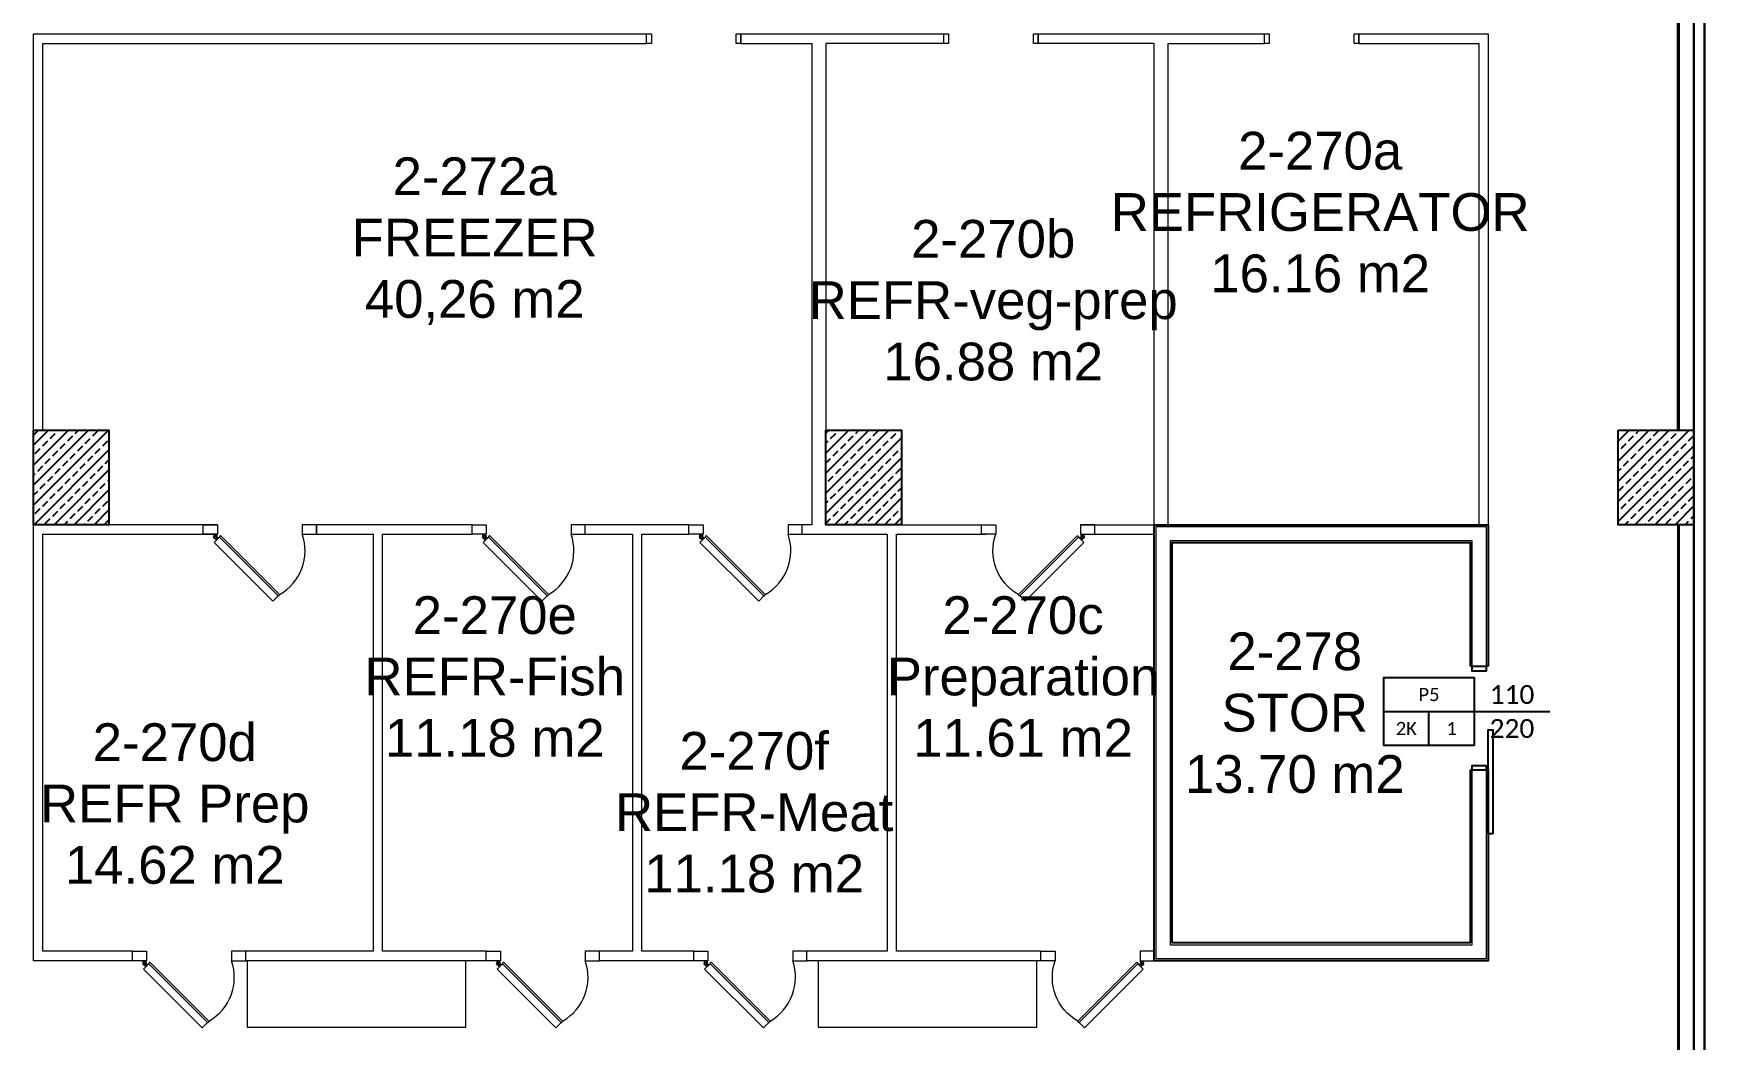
# Model space of a CAD drawing. Header units: metres. Extents: x -9891 to 773, y -8413 to 232.
# Drawn here: x -2598 to -827, y -3044 to -1978 of the extents above; entities that cross this region are included whole.
import ezdxf
from ezdxf.enums import TextEntityAlignment as Align

# ---------------------------------------------------------------- set-up
doc = ezdxf.new("R2010")
doc.units = ezdxf.units.M
doc.header["$LTSCALE"] = 0.01
doc.header["$MEASUREMENT"] = 0
doc.layers.get('0').update_dxf_attribs({"color": 30, "lineweight": 0})
for name, color, linetype in [('AG-DOOR', 2, 'Continuous'), ('AG-DOOR-POLYETHYLENE', 213, 'Continuous'), ('AG-PLASTER', 73, 'Continuous'), ('V-0_Hatch_Concrete', 252, 'Continuous'), ('V-2_Column', 160, 'Continuous')]:
    doc.layers.add(name, color=color, linetype=linetype)
for name, color, linetype, lineweight in [('AG-Wall', 4, 'Continuous', 20), ('AG-Wall-Cold Room Panel', 1, 'Continuous', 18), ('AI-040 @ 250', 2, 'Continuous', 20), ('Cephe Duvarı', 3, 'Continuous', 30), ('SP1-Equipment', 4, 'Continuous', 9)]:
    doc.layers.add(name, color=color, linetype=linetype, lineweight=lineweight)
doc.styles.add('ARIAL', font='arial.ttf', dxfattribs={"width": 0.9})
doc.styles.add('CALIBRI LIGHT', font='calibril.ttf')

# ---------------------------------------------------------------- blocks, each defined once
blk = doc.blocks.new('150714_ARSA$0$KOLON 80X120')
at = {"layer": 'V-0_Hatch_Concrete'}
h = blk.add_hatch(dxfattribs=at)
h.set_pattern_fill('ANSI33', color=256, scale=60)
h.set_pattern_definition([(45, (-19036.79, -4512.143), (-10.606602, 10.606602), []), (45, (-19026.183, -4512.143), (-10.606602, 10.606602), [7.5, -3.75])])
h.paths.add_polyline_path([(0, 100), (80, 100), (80, 0), (0, 0)])
at = {"layer": 'V-2_Column'}
blk.add_lwpolyline([(0, 100), (80, 100), (80, 0), (0, 0), (0, 100)], dxfattribs=at)
blk = doc.blocks.new('Work table 2500')
at = {"layer": 'SP1-Equipment', "color": 7, "linetype": 'Continuous', "lineweight": 20}
for p, q in [((0, 703), (0, 2)), ((2500, 703), (0, 703)), ((2500, 2), (2500, 703)), ((0, 2), (2500, 2))]:
    blk.add_line(p, q, dxfattribs=at)
blk = doc.blocks.new('A$C10196342')
at = {"layer": 'SP1-Equipment', "color": 7, "linetype": 'Continuous', "lineweight": 20, "xscale": 0.9272099585220522, "yscale": 1.002784469833299, "zscale": 999.9999999999994}
for p in [(-14534, -22125), (-8484, -22125)]:
    blk.add_blockref('Work table 2500', p, dxfattribs=at)
blk = doc.blocks.new('*U8')
at = {"style": 'ARIAL'}
for tag, p in [('NO', (1.676, 0.8)), ('MAHAL', (1.676, -1.8)), ('ALAN', (1.676, -4.4))]:
    blk.add_attdef(tag, text='', height=1.6, dxfattribs=at).set_placement(p, align=Align.MIDDLE_CENTER)
blk = doc.blocks.new('A$C022B2E79')
at = {"layer": 'AG-Wall-Cold Room Panel', "ltscale": 1000}
for points in [[(2.9, 69.6, 0.617768), (3.4, 69.9), (3.5, 71), (0.3, 71), (0.4, 69.9, 0.617768), (0.9, 69.6, -0.364026)], [(1.8, 69.8, -0.39805), (1.9, 69.8), (5.2, 66.8), (3, 64.6), (0, 67.8, -0.39805), (0, 68)], [(0.6, 66.6), (0.4, 69.9, 0.617768), (0.9, 69.6, -0.364026), (2.9, 69.6, 0.617768), (3.4, 69.9), (3.3, 66.6, -0.39805), (3.2, 66.5), (0.7, 66.5, -0.39805)], [(68.5, 5.7, 0.491935), (69.9, 7.1), (7.7, 69.3, 0.499706), (6.3, 67.9)]]:
    blk.add_lwpolyline(points, format="xyb", close=True, dxfattribs=at)
blk.add_lwpolyline([(62.9, 0), (68.5, 5.7), (6.3, 67.9), (0.6, 62.2), (62.9, 0)], dxfattribs=at)
blk.add_circle((1.9, 67.9), 1, dxfattribs=at)
blk.add_circle((1.9, 67.9), 1, dxfattribs=at)
blk.add_arc((43.5, 53.5), 53.4, 299.6259, 19.0898, dxfattribs=at)
blk = doc.blocks.new('*U188')
blk.add_lwpolyline([(1000, -450), (2200, -450), (2200, 450), (1000, 450)], close=True)
for points in [[(2200, 0), (0, 0)], [(1600, -450), (1600, 0)]]:
    blk.add_lwpolyline(points)
at = {"style": 'CALIBRI LIGHT'}
for tag, height, p in [('GENİŞLİK', 250, (500, 225)), ('KAPIKODU', 175, (1600, 225)), ('YÜKSEKLİK', 250, (500, -225)), ('KATTAKI.SAYISI', 175, (1300, -225)), ('BULUNDUGU.KAT', 175, (1900, -225))]:
    blk.add_attdef(tag, text='', height=height, dxfattribs=at).set_placement(p, align=Align.MIDDLE_CENTER)

msp = doc.modelspace()

# ---------------------------------------------------------------- linework, layer by layer
at = {"layer": 'AG-DOOR', "ltscale": 0.3}
for points in [[(-1058.4, -2648.1), (-1058.4, -2653.1), (-1073.4, -2653.1), (-1073.4, -2648.1)], [(-1051.4, -2825.6), (-1056.4, -2825.6), (-1056.4, -2715.6), (-1051.4, -2715.6)], [(-1058.4, -2753.1), (-1058.4, -2758.1), (-1073.4, -2758.1), (-1073.4, -2753.1)]]:
    msp.add_lwpolyline(points, close=True, dxfattribs=at)
at = {"layer": 'AG-PLASTER'}
for points in [[(-855.4, -2398.1), (-855.4, -1658.1)], [(-1056.4, -2758.1), (-1056.4, -2960.1), (-1410.4, -2960.1), (-1410.4, -2498.1), (-1056.4, -2498.1), (-1056.4, -2648.1)], [(-855.4, -2498.1), (-855.4, -3238.1)], [(-1073.4, -2648.1), (-1075.4, -2648.1)], [(-1056.4, -2648.1), (-1058.4, -2648.1)], [(-1073.4, -2758.1), (-1075.4, -2758.1)], [(-1056.4, -2758.1), (-1058.4, -2758.1)]]:
    msp.add_lwpolyline(points, dxfattribs=at)
at = {"layer": 'AG-Wall'}
for p, q in [((-1073.4, -2648.1), (-1058.4, -2648.1)), ((-1073.4, -2758.1), (-1058.4, -2758.1))]:
    msp.add_line(p, q, dxfattribs=at)
at = {"layer": 'AG-Wall', "ltscale": 2.5}
msp.add_line((-1073.4, -2758.1), (-1058.4, -2758.1), dxfattribs=at)
at = {"layer": 'AG-Wall'}
for points in [[(-853.4, -2398.1), (-853.4, -1658.1), (-838.4, -1658.1), (-838.4, -2398.1), (-853.4, -2398.1)], [(-1058.4, -2758.1), (-1058.4, -2958.1), (-1408.4, -2958.1), (-1408.4, -2500.1)], [(-1408.4, -2500.1), (-1058.4, -2500.1), (-1058.4, -2648.1)], [(-1073.4, -2648.1), (-1073.4, -2515.1), (-1393.4, -2515.1), (-1393.4, -2943.1), (-1073.4, -2943.1), (-1073.4, -2758.1)], [(-853.4, -3238.1), (-853.4, -2498.1), (-838.4, -2498.1), (-838.4, -3238.1), (-853.4, -3238.1)]]:
    msp.add_lwpolyline(points, dxfattribs=at)
at = {"layer": 'AG-Wall-Cold Room Panel', "ltscale": 1000}
for p, q in [((-2598.4, -2398.1), (-2598.4, -1978.1)), ((-2598.4, -1978.1), (-1948.4, -1978.1)), ((-1848.4, -1988.1), (-1848.4, -1978.1)), ((-1633.4, -1988.1), (-1633.4, -1978.1)), ((-1533.4, -1988.1), (-1533.4, -1978.1)), ((-1293.4, -1988.1), (-1293.4, -1978.1)), ((-1193.4, -1988.1), (-1193.4, -1978.1)), ((-2588.4, -1988.1), (-1948.4, -1988.1)), ((-2588.4, -2398.1), (-2588.4, -1988.1)), ((-1395.4, -2498.1), (-1395.4, -1988.1)), ((-1395.4, -1988.1), (-1293.4, -1988.1)), ((-1193.4, -1988.1), (-1066.4, -1988.1)), ((-1066.4, -1988.1), (-1066.4, -2498.1)), ((-2403.4, -2498.1), (-2518.4, -2498.1))]:
    msp.add_line(p, q, dxfattribs=at)
for points in [[(-1948.4, -1978.1), (-1943.4, -1978.1), (-1943.4, -1988.1), (-1948.4, -1988.1)], [(-1853.4, -1978.1), (-1848.4, -1978.1), (-1848.4, -1988.1), (-1853.4, -1988.1)], [(-1633.4, -1978.1), (-1628.4, -1978.1), (-1628.4, -1988.1), (-1633.4, -1988.1)], [(-1538.4, -1978.1), (-1533.4, -1978.1), (-1533.4, -1988.1), (-1538.4, -1988.1)], [(-1293.4, -1978.1), (-1288.4, -1978.1), (-1288.4, -1988.1), (-1293.4, -1988.1)], [(-1198.4, -1978.1), (-1193.4, -1978.1), (-1193.4, -1988.1), (-1198.4, -1988.1)], [(-1778.5, -2950.1), (-1793.5, -2950.1), (-1793.5, -2960.1), (-1778.5, -2960.1)]]:
    msp.add_lwpolyline(points, close=True, dxfattribs=at)
for points in [[(-1848.4, -1978.1), (-1633.4, -1978.1)], [(-1533.4, -1978.1), (-1293.4, -1978.1)], [(-1193.4, -1978.1), (-1056.4, -1978.1), (-1056.4, -2498.1)], [(-1848.4, -1988.1), (-1773.4, -1988.1), (-1773.4, -2498.1), (-1783.5, -2498.1)], [(-1633.4, -1988.1), (-1758.4, -1988.1), (-1758.4, -2398.1)], [(-1488.4, -2498.1), (-1410.4, -2498.1), (-1410.4, -1988.1), (-1533.4, -1988.1)], [(-2493.4, -2960.1), (-2598.4, -2960.1), (-2598.4, -2498.1)], [(-2493.4, -2950.1), (-2588.4, -2950.1), (-2588.4, -2508.1), (-2403.4, -2508.1)], [(-2298.4, -2498.1), (-2298.4, -2508.1), (-2238.4, -2508.1), (-2238.4, -2950.1), (-2373.4, -2950.1)], [(-2133.4, -2498.1), (-2298.4, -2498.1)], [(-2118.4, -2950.1), (-2228.4, -2950.1), (-2228.4, -2508.1), (-2133.4, -2508.1)], [(-1903.5, -2498.1), (-2013.4, -2498.1)], [(-2013.4, -2508.1), (-1963.4, -2508.1), (-1963.4, -2950.1), (-1998.4, -2950.1)], [(-1898.5, -2950.1), (-1953.5, -2950.1), (-1953.5, -2508.1), (-1903.5, -2508.1)], [(-1783.5, -2508.1), (-1693.4, -2508.1), (-1693.4, -2950.1), (-1778.5, -2950.1)], [(-1530.4, -2950.1), (-1683.4, -2950.1), (-1683.4, -2508.1), (-1588.4, -2508.1)], [(-1678.4, -2498.1), (-1588.4, -2498.1)], [(-2118.4, -2960.1), (-2373.4, -2960.1)], [(-1898.5, -2960.1), (-1998.4, -2960.1)], [(-1530.4, -2960.1), (-1778.5, -2960.1)]]:
    msp.add_lwpolyline(points, dxfattribs=at)
at = {"layer": 'Cephe Duvarı', "ltscale": 1000, "transparency": 33554687}
msp.add_line((-838.4, -718.1), (-838.4, -5173.6), dxfattribs=at)
msp.add_lwpolyline([(-918.4, -718.1), (-918.4, -706.6), (-826.9, -706.6), (-826.9, -5175.6), (-838.4, -5175.6), (-838.4, -5173.6)], dxfattribs=at)

# ---------------------------------------------------------------- block references
at = {"layer": 'V-2_Column'}
for p in [(-2598.4, -2498.1), (-1758.4, -2498.1), (-918.4, -2498.1)]:
    msp.add_blockref('150714_ARSA$0$KOLON 80X120', p, dxfattribs=at)

# ---------------------------------------------------------------- next in the draw order: block references
at = {"layer": 'SP1-Equipment', "xscale": 0.1, "yscale": 0.1, "zscale": 0.1}
msp.add_blockref('A$C10196342', (-918.3, -818.1), dxfattribs=at)

# ---------------------------------------------------------------- next in the draw order: linework, layer by layer
at = {"layer": 'AG-PLASTER'}
msp.add_lwpolyline([(-1075.4, -2758.1), (-1075.4, -2941.1), (-1391.4, -2941.1), (-1391.4, -2517.1), (-1075.4, -2517.1), (-1075.4, -2648.1)], dxfattribs=at)
at = {"layer": 'AG-Wall-Cold Room Panel', "ltscale": 1000}
msp.add_line((-1488.4, -2508.1), (-1410.4, -2508.1), dxfattribs=at)
msp.add_lwpolyline([(-1948.4, -1988.1), (-1948.4, -1978.1)], dxfattribs=at)
for points in [[(-2418.4, -2498.1), (-2403.4, -2498.1), (-2403.4, -2508.1), (-2418.4, -2508.1)], [(-2298.4, -2498.1), (-2313.4, -2498.1), (-2313.4, -2508.1), (-2298.4, -2508.1)], [(-2133.4, -2498.1), (-2118.4, -2498.1), (-2118.4, -2508.1), (-2133.4, -2508.1)], [(-2013.4, -2498.1), (-2028.4, -2498.1), (-2028.4, -2508.1), (-2013.4, -2508.1)], [(-1903.5, -2498.1), (-1888.5, -2498.1), (-1888.5, -2508.1), (-1903.5, -2508.1)], [(-1783.5, -2498.1), (-1798.5, -2498.1), (-1798.5, -2508.1), (-1783.5, -2508.1)], [(-1593.4, -2498.1), (-1578.4, -2498.1), (-1578.4, -2508.1), (-1593.4, -2508.1)], [(-1473.4, -2498.1), (-1488.4, -2498.1), (-1488.4, -2508.1), (-1473.4, -2508.1)], [(-2493.4, -2950.1), (-2478.4, -2950.1), (-2478.4, -2960.1), (-2493.4, -2960.1)], [(-2373.4, -2950.1), (-2388.4, -2950.1), (-2388.4, -2960.1), (-2373.4, -2960.1)], [(-2118.4, -2950.1), (-2103.4, -2950.1), (-2103.4, -2960.1), (-2118.4, -2960.1)], [(-1998.4, -2950.1), (-2013.4, -2950.1), (-2013.4, -2960.1), (-1998.4, -2960.1)], [(-1898.5, -2950.1), (-1883.5, -2950.1), (-1883.5, -2960.1), (-1898.5, -2960.1)], [(-1530.4, -2950.1), (-1515.4, -2950.1), (-1515.4, -2960.1), (-1530.4, -2960.1)], [(-1410.4, -2950.1), (-1425.4, -2950.1), (-1425.4, -2960.1), (-1410.4, -2960.1)]]:
    msp.add_lwpolyline(points, close=True, dxfattribs=at)

# ---------------------------------------------------------------- next in the draw order: block references
at = {"layer": 'AG-DOOR-POLYETHYLENE'}
ref = msp.add_blockref('*U188', (-991.1, -2696), dxfattribs=dict(at, xscale=-0.08000000000000002, yscale=0.08000000000000002, zscale=0.08000000000000002))
ref.add_attrib('BULUNDUGU.KAT', '2K', dxfattribs={"layer": '0', "height": 14, "style": 'CALIBRI LIGHT'}).set_placement((-1143.1, -2714), align=Align.MIDDLE_CENTER)
ref.add_attrib('KATTAKI.SAYISI', '1', dxfattribs={"layer": '0', "height": 14, "style": 'CALIBRI LIGHT'}).set_placement((-1095.1, -2714), align=Align.MIDDLE_CENTER)
ref.add_attrib('KAPIKODU', 'P5', dxfattribs={"layer": '0', "height": 14, "style": 'CALIBRI LIGHT'}).set_placement((-1119.1, -2678), align=Align.MIDDLE_CENTER)
ref.add_attrib('YÜKSEKLİK', '220', dxfattribs={"layer": '0', "height": 20, "style": 'CALIBRI LIGHT'}).set_placement((-1031.1, -2714), align=Align.MIDDLE_CENTER)
ref.add_attrib('GENİŞLİK', '110', dxfattribs={"layer": '0', "height": 20, "style": 'CALIBRI LIGHT'}).set_placement((-1031.1, -2678), align=Align.MIDDLE_CENTER)
at = {"layer": 'AG-Wall-Cold Room Panel', "ltscale": 1000}
for p in [(-2407.4, -2579.1), (-2122.4, -2579.1), (-1892.5, -2579.1), (-2482.4, -3031.1), (-2107.4, -3031.1), (-1887.5, -3031.1)]:
    msp.add_blockref('A$C022B2E79', p, dxfattribs=at)
at = {"layer": 'AG-Wall-Cold Room Panel', "ltscale": 1000, "xscale": -1}
for p in [(-1484.4, -2579.1), (-1421.4, -3031.1)]:
    msp.add_blockref('A$C022B2E79', p, dxfattribs=at)
at = {"layer": 'AI-040 @ 250', "color": 2, "linetype": 'Continuous', "lineweight": -2, "transparency": 33554610, "xscale": 25, "yscale": 25, "zscale": 25}
for p, values in [((-1276.3, -2121.8), {'ALAN': '16.16 m2', 'MAHAL': 'REFRIGERATOR', 'NO': '2-270a'}), ((-2172.6, -2148.9), {'ALAN': '40,26 m2', 'MAHAL': 'FREEZER', 'NO': '2-272a'}), ((-1622.9, -2215.2), {'ALAN': '16.88 m2', 'MAHAL': 'REFR-veg-prep', 'NO': '2-270b'}), ((-2151.3, -2613.9), {'ALAN': '11.18 m2', 'MAHAL': 'REFR-Fish', 'NO': '2-270e'}), ((-1591.3, -2613.9), {'ALAN': '11.61 m2', 'MAHAL': 'Preparation', 'NO': '2-270c'}), ((-1303.3, -2652.2), {'ALAN': '13.70 m2', 'MAHAL': 'STOR', 'NO': '2-278'}), ((-2490.5, -2748.5), {'ALAN': '14.62 m2', 'MAHAL': 'REFR Prep', 'NO': '2-270d'}), ((-1876.3, -2757.7), {'ALAN': '11.18 m2', 'MAHAL': 'REFR-Meat', 'NO': '2-270f'})]:
    msp.add_blockref('*U8', p, dxfattribs=at).add_auto_attribs(values)

doc.saveas('drawing.dxf')
